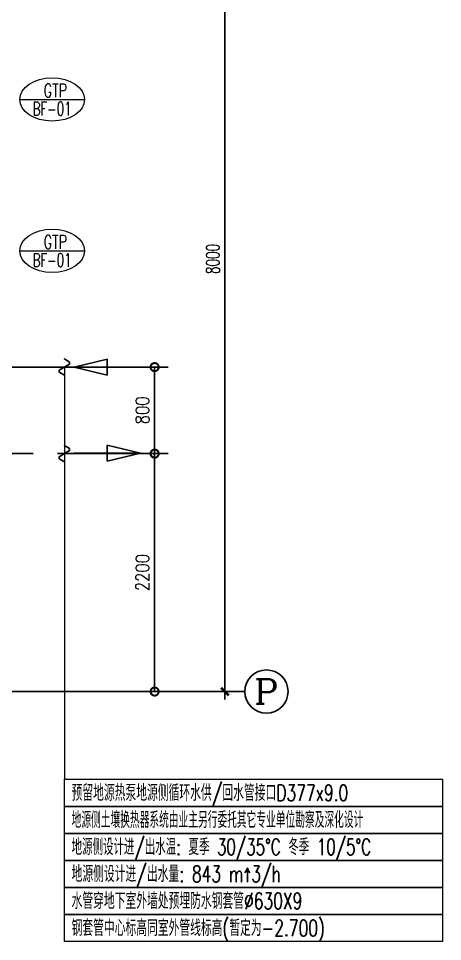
# Model space of a CAD drawing. Extents: x -345393 to -54719, y 203828 to 476815.
# Drawn here: x -312506 to -308580, y 237899 to 246434 of the extents above; entities that cross this region are included whole.
import ezdxf
from ezdxf.enums import TextEntityAlignment as Align

# ---------------------------------------------------------------- set-up
doc = ezdxf.new("R2010")
doc.units = 0
doc.header["$LTSCALE"] = 1000
doc.header["$MEASUREMENT"] = 0
for name, pattern in [('CONTINOUS', [0]), ('DASHED', [0.75, 0.5, -0.25]), ('DOTE', [2.42, 2, -0.2, 0.02, -0.2])]:
    doc.linetypes.add(name, pattern=pattern)
doc.layers.get('0').update_dxf_attribs({"color": 252, "linetype": 'CONTINUOUS'})
doc.layers.get('Defpoints').update_dxf_attribs({"color": 252, "linetype": 'CONTINUOUS'})
for name, color, linetype in [('AXIS', 252, 'CONTINUOUS'), ('AXIS_TEXT', 252, 'CONTINUOUS'), ('DOTE', 250, 'DOTE'), ('暖通-水-标注', 95, 'CONTINUOUS'), ('暖通-水-水阀', 3, 'CONTINUOUS'), ('暖通-水-管道-供水', 1, 'CONTINUOUS'), ('暖通-水-管道-回水', 6, 'DASHED'), ('暖通-水-管道-管径', 201, 'CONTINUOUS'), ('暖通-风-标注', 160, 'CONTINUOUS')]:
    doc.layers.add(name, color=color, linetype=linetype)
doc.layers.add('暖通-公共-说明', color=50, linetype='CONTINUOUS', lineweight=20)
doc.layers.add('暖通-水-设备型号', color=50, linetype='CONTINUOUS', lineweight=20)
doc.styles.add('_TCH_AXIS', font='COMPLEX', dxfattribs={"bigfont": 'GBCBIG'})
doc.styles.add('COMPLEX', font='COMPLEX')
doc.styles.add('HZ-ZGBZ', font='romanc.shx', dxfattribs={"width": 0.65, "bigfont": '0hztxt.shx'})
doc.styles.add('M-TEXT2', font='romanc.shx', dxfattribs={"width": 0.8, "bigfont": 'hzf.shx'})
doc.dimstyles.new('暖-标注50', dxfattribs={"dimscale": 0.5, "dimtxt": 250, "dimasz": 1, "dimexe": 150, "dimexo": 150, "dimgap": 100, "dimtad": 1, "dimdec": 0, "dimdsep": 46, "dimtxsty": 'HZ-ZGBZ', "dimblk": '_DIMX', "dimcen": 0.09, "dimclrt": 7, "dimadec": 0, "dimazin": 0, "dimtfac": 1, "dimtdec": 0, "dimtix": 1, "dimtmove": 2, "dimatfit": 3, "dimldrblk": '_DIMX', "dimfxl": 0, "dimtolj": 1, "dimtzin": 0, "dimarcsym": 0})
doc.dimstyles.new('暖通-水-尺寸标注50', dxfattribs={"dimscale": 0.5, "dimtxt": 250, "dimasz": 300, "dimexe": 250, "dimexo": 150, "dimgap": 100, "dimtad": 1, "dimdec": 4, "dimrnd": 5, "dimdsep": 46, "dimtxsty": 'M-TEXT2', "dimblk1": 'DOTSMALL', "dimblk2": 'DOTSMALL', "dimsah": 1, "dimcen": 0.09, "dimclrd": 256, "dimclre": 256, "dimclrt": 7, "dimadec": 0, "dimazin": 0, "dimtfac": 1, "dimtdec": 4, "dimtix": 1, "dimtmove": 2, "dimatfit": 3, "dimldrblk": 'DOTSMALL', "dimfxl": 0, "dimtolj": 1, "dimtzin": 0, "dimarcsym": 0})

# ---------------------------------------------------------------- blocks, each defined once
blk = doc.blocks.new('_DIMX')
blk.add_line((-150, 0), (150, 0))
at = {"const_width": 50}
blk.add_lwpolyline([(-70, -70), (70, 70)], dxfattribs=at)
blk = doc.blocks.new('*D109')
at = {"layer": 'Defpoints', "color": 0}
for p in [(-311318.2, 248210.5), (-310594.3, 248210.5), (-311318.2, 240210.5)]:
    blk.add_point(p, dxfattribs=at)
at = {"layer": '暖通-风-标注', "color": 0, "lineweight": -2}
for p, q in [((-311243.2, 248210.5), (-310519.3, 248210.5)), ((-310594.3, 240211), (-310594.3, 248210)), ((-311243.2, 240210.5), (-310519.3, 240210.5))]:
    blk.add_line(p, q, dxfattribs=at)
at = {"layer": '暖通-风-标注', "color": 0, "lineweight": -2, "xscale": 0.5, "yscale": 0.5, "zscale": 0.5}
for p, rotation in [((-310594.3, 248210.5), 90), ((-310594.3, 240210.5), 270)]:
    blk.add_blockref('_DIMX', p, dxfattribs=dict(at, rotation=rotation))
at = {"layer": '暖通-风-标注', "color": 7, "insert": (-310706.8, 244210.5), "char_height": 125, "attachment_point": 5, "rotation": 90, "style": 'HZ-ZGBZ'}
blk.add_mtext('\\A1;8000', dxfattribs=at)
blk = doc.blocks.new('_AXISO')
blk.add_circle((0, 0), 0.5)
at = {"layer": 'AXIS_TEXT', "style": 'COMPLEX', "width": 1.041667}
blk.add_attdef('A', text='', height=0.56, dxfattribs=at).set_placement((-0.25, -0.28), (0.25, -0.28), align=Align.FIT)
blk = doc.blocks.new('zdz')
for points in [[(-0.461, 0.469), (-0.753, 0)], [(-0.283, 0.469), (-0.461, 0.469)], [(0.283, -0.469), (-0.283, 0.469)], [(0.753, 0), (0.477, -0.469)], [(0.477, -0.469), (0.283, -0.469)]]:
    blk.add_lwpolyline(points, close=True)
blk = doc.blocks.new('箭头')
at = {"color": 3, "linetype": 'CONTINOUS'}
for p, q in [((-317.3, 0), (380.8, 0)), ((31.7, 84.4), (380.8, 0)), ((31.7, 84.4), (31.7, -84.4)), ((31.7, -84.4), (380.8, 0))]:
    blk.add_line(p, q, dxfattribs=at)
blk = doc.blocks.new('MB-EQSN-2')
blk.add_line((-600, 0), (600, 0))
blk.add_ellipse((0, 0), major_axis=(-600, 0), ratio=0.666667)
at = {"style": 'M-TEXT2', "width": 0.7}
blk.add_attdef('大设备类型', text='', height=250, dxfattribs=at).set_placement((9, 165), align=Align.MIDDLE_CENTER)
at = {"style": 'M-TEXT2', "width": 0.636448}
blk.add_attdef('大设备编号', text='', height=250, dxfattribs=at).set_placement((-361, -296), (359, -296), align=Align.FIT)
blk = doc.blocks.new('_DOTSMALL')
at = {"color": 0, "const_width": 0.5}
blk.add_lwpolyline([(-0.0625, 0, 1), (0.0625, 0, 1)], format="xyb", close=True, dxfattribs=at)
blk = doc.blocks.new('*D587')
at = {"layer": 'Defpoints', "color": 0}
for p in [(-312220.2, 243210.5), (-312220.2, 242410.5), (-311245.2, 242410.5)]:
    blk.add_point(p, dxfattribs=at)
at = {"layer": '暖通-水-标注', "linetype": 'Continuous', "lineweight": -2}
for p, q in [((-312145.2, 243210.5), (-311120.2, 243210.5)), ((-311245.2, 243210.5), (-311245.2, 242410.5)), ((-312145.2, 242410.5), (-311120.2, 242410.5))]:
    blk.add_line(p, q, dxfattribs=at)
at = {"layer": '暖通-水-标注', "lineweight": -2, "xscale": 150, "yscale": 150, "zscale": 150}
for p, rotation in [((-311245.2, 243210.5), 90), ((-311245.2, 242410.5), 270)]:
    blk.add_blockref('_DOTSMALL', p, dxfattribs=dict(at, rotation=rotation))
at = {"layer": '暖通-水-标注', "color": 7, "insert": (-311357.7, 242810.5), "char_height": 125, "attachment_point": 5, "rotation": 90, "style": 'M-TEXT2'}
blk.add_mtext('\\A1;800', dxfattribs=at)
blk = doc.blocks.new('*D588')
at = {"layer": 'Defpoints', "color": 0}
for p in [(-312220.2, 242410.5), (-312618.2, 240210.5), (-311245.2, 240210.5)]:
    blk.add_point(p, dxfattribs=at)
at = {"layer": '暖通-水-标注', "linetype": 'Continuous', "lineweight": -2}
for p, q in [((-312145.2, 242410.5), (-311120.2, 242410.5)), ((-311245.2, 242410.5), (-311245.2, 240210.5)), ((-312543.2, 240210.5), (-311120.2, 240210.5))]:
    blk.add_line(p, q, dxfattribs=at)
at = {"layer": '暖通-水-标注', "lineweight": -2, "xscale": 150, "yscale": 150, "zscale": 150}
for p, rotation in [((-311245.2, 242410.5), 90), ((-311245.2, 240210.5), 270)]:
    blk.add_blockref('_DOTSMALL', p, dxfattribs=dict(at, rotation=rotation))
at = {"layer": '暖通-水-标注', "color": 7, "insert": (-311357.7, 241310.5), "char_height": 125, "attachment_point": 5, "rotation": 90, "style": 'M-TEXT2'}
blk.add_mtext('\\A1;2200', dxfattribs=at)

msp = doc.modelspace()

# ---------------------------------------------------------------- linework, layer by layer
at = {"layer": 'AXIS'}
msp.add_line((-311289.62522, 240210.50248), (-310410.13733, 240210.50248), dxfattribs=at)
at = {"layer": 'DOTE'}
msp.add_line((-311318.21421, 240210.50248), (-340918.202, 240210.50248), dxfattribs=at)
at = {"layer": '暖通-公共-说明'}
msp.add_line((-312080.43145, 243210.50191), (-312080.43145, 239398.95817), dxfattribs=at)
for points in [[(-308580.43145, 239148.95817), (-312080.43145, 239148.95817), (-312080.43145, 239398.95817), (-308580.43145, 239398.95817)], [(-308580.43145, 238898.95817), (-312080.43145, 238898.95817), (-312080.43145, 239148.95817), (-308580.43145, 239148.95817)], [(-308580.43145, 238648.95817), (-312080.43145, 238648.95817), (-312080.43145, 238898.95817), (-308580.43145, 238898.95817)], [(-308580.43145, 238398.95817), (-312080.43145, 238398.95817), (-312080.43145, 238648.95817), (-308580.43145, 238648.95817)], [(-308580.43145, 238148.95817), (-312080.43145, 238148.95817), (-312080.43145, 238398.95817), (-308580.43145, 238398.95817)], [(-308580.43145, 237898.95817), (-312080.43145, 237898.95817), (-312080.43145, 238148.95817), (-308580.43145, 238148.95817)]]:
    msp.add_lwpolyline(points, close=True, dxfattribs=at)
at = {"layer": '暖通-水-管道-供水'}
msp.add_line((-313618.20811, 243210.50191), (-312080.43145, 243210.50191), dxfattribs=at)
at = {"layer": '暖通-水-管道-回水'}
msp.add_line((-313618.20811, 242410.50191), (-312080.43145, 242410.50191), dxfattribs=at)

# ---------------------------------------------------------------- block references
at = {"layer": 'AXIS'}
ref = msp.add_blockref('_AXISO', (-310210.13733, 240210.50248), dxfattribs=dict(at, xscale=400, yscale=400, zscale=400))
ref.add_attrib('A', 'P', dxfattribs={"layer": 'AXIS_TEXT', "height": 226.27417, "style": '_TCH_AXIS', "width": 1.235294}).set_placement((-310323.27442, 240097.3654), (-310097.00025, 240097.3654), align=Align.FIT)
at = {"layer": '暖通-水-水阀', "yscale": 0.8823529411747586, "zscale": 0.8823529411764706, "rotation": 180}
for p, xscale in [((-311655.19263, 243210.50191), 0.8823529412038624), ((-311711.19263, 242415.76982), -0.8823529412038624)]:
    msp.add_blockref('箭头', p, dxfattribs=dict(at, xscale=xscale))
at = {"layer": '暖通-水-管道-管径', "xscale": 100, "yscale": 100, "zscale": 100, "rotation": 270}
for p in [(-312080.43145, 243210.50191), (-312080.43145, 242410.50191)]:
    msp.add_blockref('zdz', p, dxfattribs=at)
at = {"layer": '暖通-水-设备型号'}
ref = msp.add_blockref('MB-EQSN-2', (-312193.49766, 245685.64193), dxfattribs=dict(at, xscale=0.5, yscale=0.5))
ref.add_attrib('大设备类型', 'GTP', dxfattribs={"layer": '0', "height": 125, "style": 'M-TEXT2', "width": 0.7}).set_placement((-312164.15833, 245767.95141), align=Align.MIDDLE_CENTER)
ref.add_attrib('大设备编号', 'BF-01', dxfattribs={"layer": '0', "height": 125, "style": 'M-TEXT2', "width": 0.604626}).set_placement((-312373.7917, 245537.42338), (-312013.89539, 245537.42338), align=Align.FIT)
ref = msp.add_blockref('MB-EQSN-2', (-312193.49766, 244285.64193), dxfattribs=dict(at, xscale=0.5, yscale=0.5))
ref.add_attrib('大设备类型', 'GTP', dxfattribs={"layer": '0', "height": 125, "style": 'M-TEXT2', "width": 0.7}).set_placement((-312164.15833, 244367.95141), align=Align.MIDDLE_CENTER)
ref.add_attrib('大设备编号', 'BF-01', dxfattribs={"layer": '0', "height": 125, "style": 'M-TEXT2', "width": 0.604626}).set_placement((-312373.7917, 244137.42338), (-312013.89539, 244137.42338), align=Align.FIT)

# ---------------------------------------------------------------- texts
at = {"layer": '暖通-公共-说明', "style": 'M-TEXT2'}
for s, width, p in [('预留地源热泵地源侧循环水供/回水管接口D377x9.0', 0.7, (-312013.76478, 239198.95817)), ('地源侧设计进/出水温: 夏季 30/35%%DC 冬季 10/5%%DC', 0.68, (-312013.76478, 238698.95817)), ('地源侧设计进/出水量: 843 m^ 3/h', 0.7, (-312013.76478, 238448.95817)), ('水管穿地下室外墙处预埋防水钢套管%%C630X9', 0.7, (-312013.76478, 238198.95817)), ('钢套管中心标高同室外管线标高(暂定为-2.700)', 0.7, (-312013.76478, 237948.95817))]:
    msp.add_text(s, height=150, dxfattribs=dict(at, width=width)).set_placement(p)
at = {"layer": '暖通-公共-说明', "color": 2, "style": 'M-TEXT2', "width": 0.6}
msp.add_text('地源侧土壤换热器系统由业主另行委托其它专业单位勘察及深化设计', height=150, dxfattribs=at).set_placement((-312013.76478, 238948.95817))

# ---------------------------------------------------------------- dimensions: what is measured, and where the dimension line sits
at = {"layer": '暖通-水-标注'}
for base, p1, p2, picture, middle in [((-311245.23734, 242410.50191), (-312220.20987, 243210.50191), (-312220.20987, 242410.50191), '*D587', (-311357.73734, 242810.50191)), ((-311245.23734, 240210.50248), (-312220.20987, 242410.50191), (-312618.20429, 240210.50248), '*D588', (-311357.73734, 241310.5022))]:
    dim = msp.add_linear_dim(base=base, p1=p1, p2=p2, angle=90, dimstyle='暖通-水-尺寸标注50', dxfattribs=at)
    dim.commit()
    dim.dimension.update_dxf_attribs({"geometry": picture, "text_midpoint": middle})
at = {"layer": '暖通-风-标注'}
dim = msp.add_aligned_dim(p1=(-311318.21421, 240210.50248), p2=(-311318.21421, 248210.50248), distance=-723.92894, dimstyle='暖-标注50', dxfattribs=at)
dim.commit()
dim.dimension.update_dxf_attribs({"geometry": '*D109', "text_midpoint": (-310706.78527, 244210.50248)})

doc.saveas('drawing.dxf')
